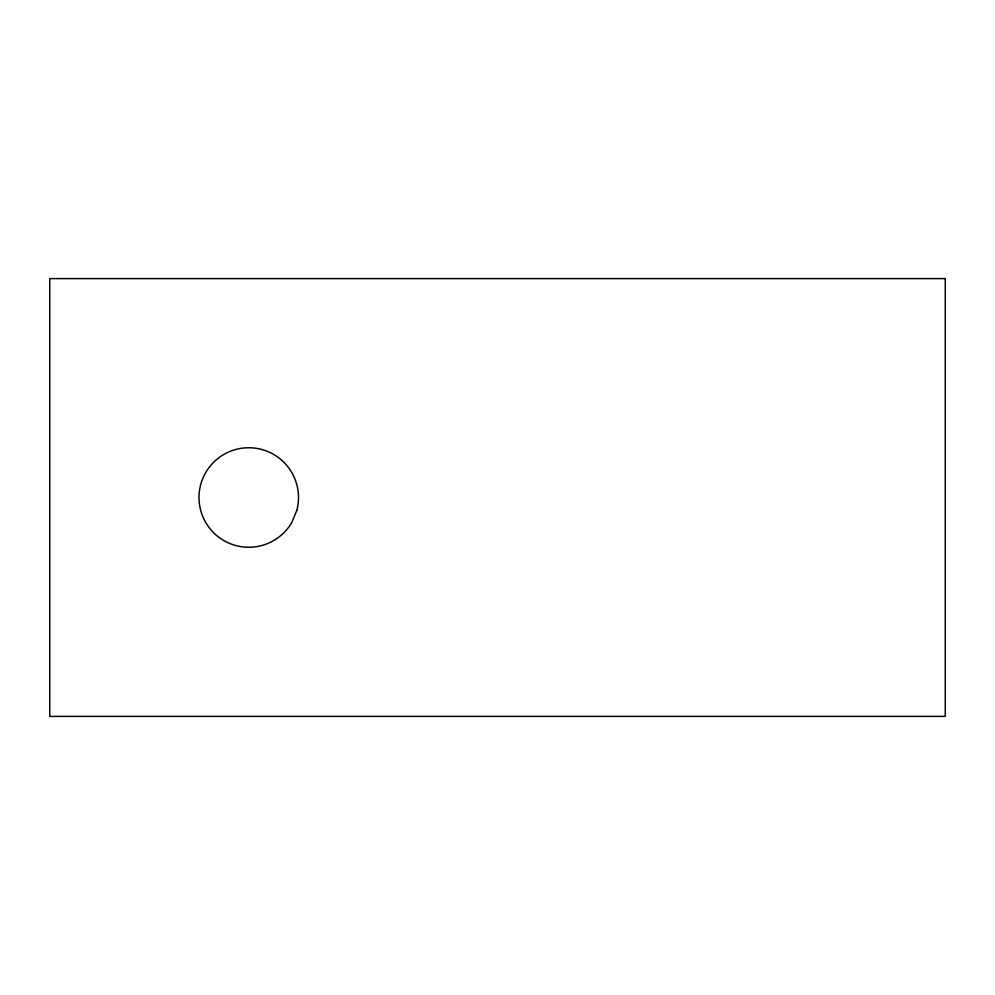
<?xml version="1.0" encoding="UTF-8"?>
<svg xmlns="http://www.w3.org/2000/svg" width="995" height="995" viewBox="0 0 995 995"><rect width="100%" height="100%" fill="white"/><g stroke="black" fill="none" stroke-linecap="round" stroke-linejoin="round"><path stroke-width="1.49" d="M296.808 510.373L291.833 522.375A49.75 49.75 0 0 1 207.992 526.032A49.75 49.75 0 0 1 240.106 448.509A49.75 49.75 0 0 1 296.808 510.373M945.25 278.6L49.75 278.6L49.75 716.4L945.25 716.4L945.25 278.6"/></g></svg>
